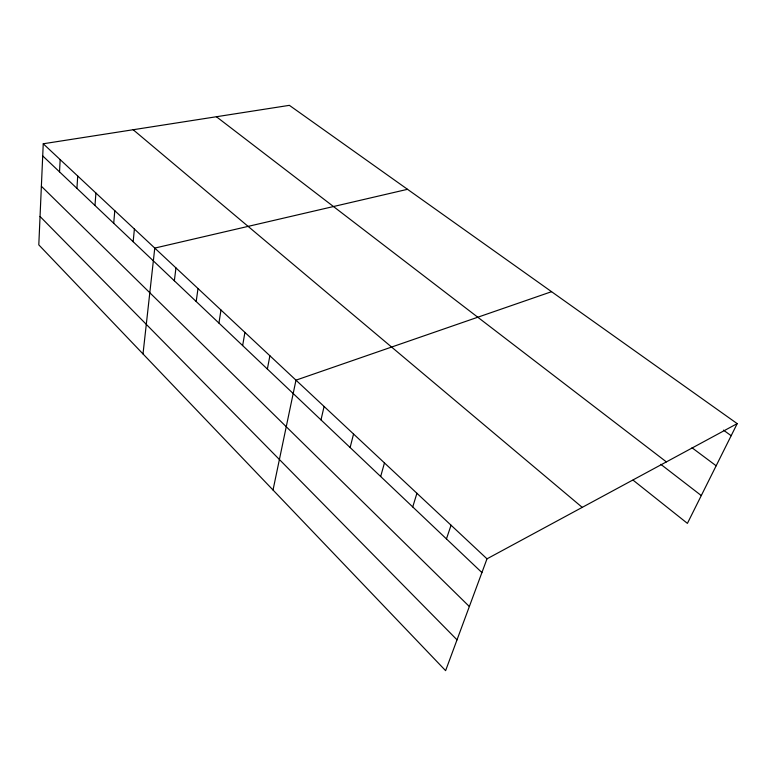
<?xml version="1.0" encoding="UTF-8"?>
<svg xmlns="http://www.w3.org/2000/svg" width="776" height="776" viewBox="0 0 776 776"><rect width="100%" height="100%" fill="white"/><g stroke="black" fill="none" stroke-linecap="round" stroke-linejoin="round"><path stroke-width="1.16" d="M43.243 143.773L38.8 244.867L445.608 670.658L486.998 558.836L737.2 423.628L289.38 105.342L43.243 143.773L486.998 558.836M59.519 171.855L60.169 159.604M76.931 188.374L77.716 176.016M94.982 205.494L95.914 193.04M113.713 223.265L114.79 210.694M133.152 241.714L134.403 229.036M143.007 353.934L154.773 248.087L407.526 189.315M174.348 280.786L175.958 267.904M196.192 301.515L198.006 288.526M218.939 323.097L220.976 310.012M242.645 345.582L244.915 332.4M267.371 369.036L269.893 355.767M273.026 490.025L295.976 380.162L551.561 291.689M320.992 419.903L324.096 406.459M350.121 447.539L353.555 434.017M380.667 476.512L384.459 462.923M412.735 506.932L416.925 493.284M446.442 538.913L451.06 525.216M737.2 423.628L687.41 523.373L633.07 480.14M723.455 430.137L731.176 435.705M692.027 447.781L716.161 465.784M216.407 116.739L666.38 461.895M660.783 464.32L701.291 495.563M133.171 129.728L582.233 507.368M42.709 155.908L481.915 572.562M41.37 186.259L469.344 606.522M40.042 216.485L457.015 639.831"/></g></svg>
